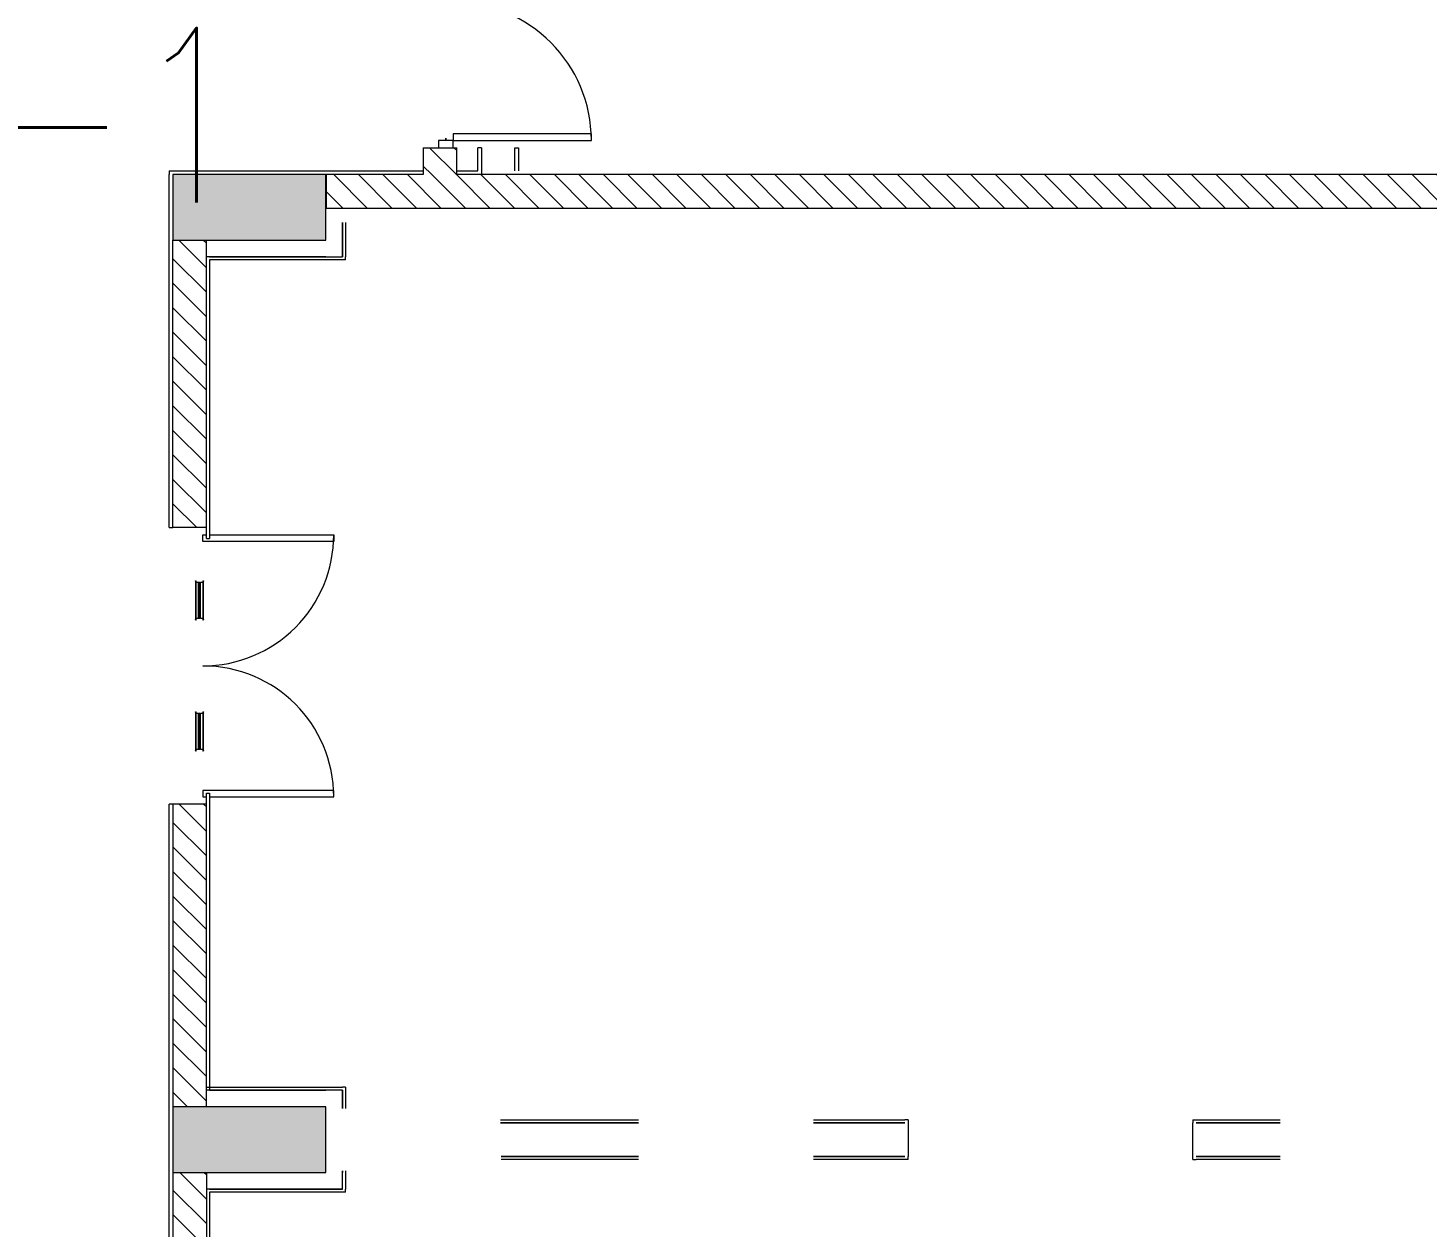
# Model space of a CAD drawing. Header units: millimetres. Extents: x -106145 to 154907, y -84585 to 152038.
# Drawn here: x 105933 to 115546, y 114575 to 122813 of the extents above; entities that cross this region are included whole.
import ezdxf

# ---------------------------------------------------------------- set-up
doc = ezdxf.new("R2010")
doc.units = ezdxf.units.MM
for name, color, linetype, lineweight in [('A-ANNO-DIMS', 211, 'Continuous', 9), ('A-ANNO-DIMS-300', 211, 'Continuous', 9), ('A-DOOR', 31, 'Continuous', 5), ('A-DOOR-FRAM', 31, 'Continuous', 9), ('A-WALL', 113, 'Continuous', 5), ('A-WALL-PATT', 111, 'Continuous', 5), ('S-COLS', 52, 'Continuous', 5)]:
    doc.layers.add(name, color=color, linetype=linetype, lineweight=lineweight)
doc.styles.add('RomanS', font='romans__.ttf', dxfattribs={"width": 0.8, "height": 1200})
doc.dimstyles.new('Diagonal_-_4_mm_RomanS_1', dxfattribs={"dimscale": 304.8, "dimtxt": 1219.023462, "dimasz": 1.476378, "dimexe": 0.984252, "dimexo": 0.0625, "dimgap": 0.19685, "dimtad": 1, "dimdec": 0, "dimzin": 0, "dimdsep": 46, "dimtxsty": 'RomanS', "dimblk1": 'OBLIQUE', "dimblk2": 'OBLIQUE', "dimsah": 1, "dimcen": 0.09, "dimdle": 2.362205, "dimazin": 0, "dimtfac": 1, "dimtdec": 4, "dimtix": 1, "dimtmove": 1, "dimatfit": 3, "dimfxl": 2.362205, "dimfxlon": 1, "dimtvp": 1, "dimtolj": 1, "dimtzin": 0, "dimarcsym": 2})
pattern_1 = [(315, (0, 0), (84.190255, 84.190255), [])]

# ---------------------------------------------------------------- blocks, each defined once
blk = doc.blocks.new('M_Concrete-Rectangular-Column - 1050 x 450-2804439-Site Plan')
at = {"layer": 'S-COLS'}
blk.add_hatch(color=256, dxfattribs=at).paths.add_polyline_path([(525, -225), (525, 225), (-525, 225), (-525, -225)], flags=0)
at = {"layer": 'S-COLS', "color": 41}
for p, q in [((525, 225), (-525, 225)), ((-525, 225), (-525, -225)), ((525, -225), (525, 225)), ((-525, -225), (525, -225))]:
    blk.add_line(p, q, dxfattribs=at)
blk = doc.blocks.new('M_Double Door-Small Slit Vision Panel_Type B_No kick plate - 1_8M_TYPE B-15118076-Site Plan')
at = {"layer": 'A-DOOR', "color": 41}
for p, q in [((-585, 4.9), (-585, 6.5)), ((-585, 4.9), (-315, 4.9)), ((-318.4, 9.9), (-581.6, 9.9)), ((-575, -10.1), (-575, 4.9)), ((-338.8, 9.9), (-561.2, 9.9)), ((-325, 4.9), (-325, -10.1)), ((-315, 6.5), (-315, 4.9)), ((315, 4.9), (315, 6.5)), ((315, 4.9), (585, 4.9)), ((581.6, 9.9), (318.4, 9.9)), ((325, -10.1), (325, 4.9)), ((561.2, 9.9), (338.8, 9.9)), ((575, 4.9), (575, -10.1)), ((585, 6.5), (585, 4.9)), ((-585, -41.7), (-585, -40.1)), ((-315, -40.1), (-585, -40.1)), ((-581.6, -45.1), (-318.4, -45.1)), ((-575, -10.1), (-325, -10.1)), ((-575, -20.1), (-575, -10.1)), ((-325, -10.1), (-575, -10.1)), ((-325, -20.1), (-575, -20.1)), ((-575, -25.1), (-325, -25.1)), ((-575, -40.1), (-575, -25.1)), ((-561.2, -45.1), (-338.8, -45.1)), ((-325, -10.1), (-325, -20.1)), ((-325, -25.1), (-325, -40.1)), ((-315, -40.1), (-315, -41.7)), ((315, -41.7), (315, -40.1)), ((585, -40.1), (315, -40.1)), ((318.4, -45.1), (581.6, -45.1)), ((575, -10.1), (325, -10.1)), ((325, -10.1), (575, -10.1)), ((325, -20.1), (325, -10.1)), ((575, -20.1), (325, -20.1)), ((325, -40.1), (325, -25.1)), ((325, -25.1), (575, -25.1)), ((338.8, -45.1), (561.2, -45.1)), ((575, -10.1), (575, -20.1)), ((575, -25.1), (575, -40.1)), ((585, -40.1), (585, -41.7))]:
    blk.add_line(p, q, dxfattribs=at)
at = {"layer": 'A-DOOR', "color": 121, "lineweight": 9}
for p, q in [((-855, -40.1), (-900, -40.1)), ((-900, -40.1), (-900, -65.1)), ((-900, -86.1), (-900, -940.1)), ((-855, -940.1), (-855, -40.1)), ((855, -40.1), (900, -40.1)), ((855, -940.1), (855, -40.1)), ((900, -40.1), (900, -65.4)), ((900, -86.1), (900, -940.1)), ((-900, -940.1), (-855, -940.1)), ((900, -940.1), (855, -940.1))]:
    blk.add_line(p, q, dxfattribs=at)
at = {"layer": 'A-DOOR', "color": 41}
for centre, start, end in [((-900, -40.1), 270, 360), ((900, -40.1), 180, 270)]:
    blk.add_arc(centre, 900, start, end, dxfattribs=at)
for points, knots in [([(-585, 6.5), (-585, 6.8), (-584.9, 7.3), (-584.8, 7.8), (-584.6, 8.2), (-584.4, 8.5), (-584.2, 8.8), (-584, 9), (-583.7, 9.2), (-583.5, 9.3), (-583.2, 9.5), (-582.9, 9.7), (-582.4, 9.9), (-581.9, 9.9), (-581.6, 9.9)], [-1, -1, -1, -1, -0.833333, -0.75, -0.666667, -0.583333, -0.541667, -0.5, -0.416667, -0.375, -0.333333, -0.25, -0.166667, 0, 0, 0, 0]), ([(-318.4, 9.9), (-318.1, 9.9), (-317.6, 9.9), (-317.1, 9.7), (-316.8, 9.5), (-316.5, 9.3), (-316.3, 9.2), (-316, 9), (-315.8, 8.8), (-315.6, 8.5), (-315.4, 8.2), (-315.2, 7.8), (-315.1, 7.3), (-315, 6.8), (-315, 6.5)], [0, 0, 0, 0, 0.166667, 0.25, 0.333333, 0.375, 0.416667, 0.5, 0.541667, 0.583333, 0.666667, 0.75, 0.833333, 1, 1, 1, 1]), ([(315, 6.5), (315, 6.8), (315.1, 7.3), (315.2, 7.8), (315.4, 8.2), (315.6, 8.5), (315.8, 8.8), (316, 9), (316.3, 9.2), (316.6, 9.4), (316.9, 9.6), (317.2, 9.7), (317.6, 9.9), (318.1, 9.9), (318.4, 9.9)], [0, 0, 0, 0, 0.166667, 0.25, 0.333333, 0.416667, 0.458333, 0.5, 0.583333, 0.666667, 0.708333, 0.75, 0.833333, 1, 1, 1, 1]), ([(581.6, 9.9), (581.9, 9.9), (582.4, 9.9), (582.9, 9.7), (583.2, 9.5), (583.5, 9.3), (583.7, 9.2), (584, 9), (584.2, 8.8), (584.4, 8.5), (584.6, 8.2), (584.8, 7.8), (584.9, 7.3), (585, 6.8), (585, 6.5)], [-1, -1, -1, -1, -0.833333, -0.75, -0.666667, -0.625, -0.583333, -0.5, -0.458333, -0.416667, -0.333333, -0.25, -0.166667, 0, 0, 0, 0]), ([(-581.6, -45.1), (-581.9, -45.1), (-582.4, -45), (-582.9, -44.8), (-583.2, -44.7), (-583.5, -44.5), (-583.7, -44.3), (-584, -44.2), (-584.2, -43.9), (-584.4, -43.7), (-584.6, -43.4), (-584.8, -43), (-584.9, -42.4), (-585, -42), (-585, -41.7)], [-1, -1, -1, -1, -0.833333, -0.75, -0.666667, -0.625, -0.583333, -0.5, -0.458333, -0.416667, -0.333333, -0.25, -0.166667, 0, 0, 0, 0]), ([(-315, -41.7), (-315, -42), (-315.1, -42.4), (-315.2, -43), (-315.4, -43.4), (-315.6, -43.7), (-315.8, -43.9), (-316, -44.2), (-316.3, -44.4), (-316.6, -44.6), (-316.9, -44.7), (-317.2, -44.9), (-317.6, -45), (-318.1, -45.1), (-318.4, -45.1)], [0, 0, 0, 0, 0.166667, 0.25, 0.333333, 0.416667, 0.458333, 0.5, 0.583333, 0.666667, 0.708333, 0.75, 0.833333, 1, 1, 1, 1]), ([(318.4, -45.1), (318.1, -45.1), (317.6, -45), (317.1, -44.8), (316.8, -44.7), (316.5, -44.5), (316.3, -44.3), (316, -44.2), (315.8, -43.9), (315.6, -43.7), (315.4, -43.4), (315.2, -43), (315.1, -42.4), (315, -42), (315, -41.7)], [0, 0, 0, 0, 0.166667, 0.25, 0.333333, 0.375, 0.416667, 0.5, 0.541667, 0.583333, 0.666667, 0.75, 0.833333, 1, 1, 1, 1]), ([(585, -41.7), (585, -42), (584.9, -42.4), (584.8, -43), (584.6, -43.4), (584.4, -43.7), (584.2, -43.9), (584, -44.2), (583.7, -44.3), (583.5, -44.5), (583.2, -44.7), (582.9, -44.8), (582.4, -45), (581.9, -45.1), (581.6, -45.1)], [-1, -1, -1, -1, -0.833333, -0.75, -0.666667, -0.583333, -0.541667, -0.5, -0.416667, -0.375, -0.333333, -0.25, -0.166667, 0, 0, 0, 0])]:
    blk.add_open_spline(points, degree=3, knots=knots, dxfattribs=at)
for points in [[(-581.6, 9.9), (-581.9, 9.9), (-582.2, 9.9), (-582.5, 9.8)], [(-560.9, 9.9), (-561, 9.9), (-561.1, 9.9), (-561.2, 9.9)], [(-561.2, 9.9), (-561.1, 9.9), (-561, 9.9), (-560.9, 9.9)], [(-339.1, 9.9), (-339, 9.9), (-338.9, 9.9), (-338.8, 9.9)], [(-339.1, 9.9), (-339, 9.9), (-338.9, 9.9), (-338.8, 9.9)], [(-318.4, 9.9), (-318.1, 9.9), (-317.8, 9.9), (-317.5, 9.8)], [(317.5, 9.8), (317.8, 9.9), (318.1, 9.9), (318.4, 9.9)], [(338.8, 9.9), (338.9, 9.9), (339, 9.9), (339.1, 9.9)], [(338.8, 9.9), (338.9, 9.9), (339, 9.9), (339.1, 9.9)], [(561.2, 9.9), (561.1, 9.9), (561, 9.9), (560.9, 9.9)], [(560.9, 9.9), (561, 9.9), (561.1, 9.9), (561.2, 9.9)], [(582.5, 9.8), (582.2, 9.9), (581.9, 9.9), (581.6, 9.9)], [(-582.5, -45), (-582.2, -45), (-581.9, -45.1), (-581.6, -45.1)], [(-561.2, -45.1), (-561.1, -45.1), (-561, -45.1), (-560.9, -45)], [(-560.9, -45), (-561, -45.1), (-561.1, -45.1), (-561.2, -45.1)], [(-338.8, -45.1), (-338.9, -45.1), (-339, -45.1), (-339.1, -45)], [(-338.8, -45.1), (-338.9, -45.1), (-339, -45.1), (-339.1, -45)], [(-317.5, -45), (-317.8, -45), (-318.1, -45.1), (-318.4, -45.1)], [(318.4, -45.1), (318.1, -45.1), (317.8, -45), (317.5, -45)], [(339.1, -45), (339, -45.1), (338.9, -45.1), (338.8, -45.1)], [(339.1, -45), (339, -45.1), (338.9, -45.1), (338.8, -45.1)], [(560.9, -45), (561, -45.1), (561.1, -45.1), (561.2, -45.1)], [(561.2, -45.1), (561.1, -45.1), (561, -45.1), (560.9, -45)], [(581.6, -45.1), (581.9, -45.1), (582.2, -45), (582.5, -45)]]:
    blk.add_open_spline(points, degree=3, dxfattribs=at)
blk = doc.blocks.new('M_Door-Passage-Double-Flush - BFWD1 2_0-V23-Site Plan')
at = {"layer": 'A-DOOR', "color": 121, "lineweight": 9}
for p, q in [((-950, 776.4), (-950, 1046.4)), ((-950, 1046.4), (-905, 1046.4)), ((-905, 1046.4), (-905, 776.4)), ((950, 1046.4), (905, 1046.4)), ((905, 1046.4), (905, 96.4)), ((950, 96.4), (950, 1046.4)), ((-950, 96.4), (-950, 731.4)), ((-905, 731.4), (-905, 96.4)), ((-905, 96.4), (-950, 96.4)), ((905, 96.4), (950, 96.4))]:
    blk.add_line(p, q, dxfattribs=at)
at = {"layer": 'A-DOOR', "color": 41}
for centre, start, end in [((-950, 96.4), 0, 90), ((950, 96.4), 90, 180)]:
    blk.add_arc(centre, 950, start, end, dxfattribs=at)
at = {"layer": 'A-DOOR-FRAM', "color": 121}
for p, q in [((-950, 96.4), (-1000, 96.4)), ((-1000, 96.4), (-1000, -3.6)), ((-950, 46.6), (-950, 96.4)), ((950, 96.4), (950, 46.6)), ((1000, 96.4), (950, 96.4)), ((1000, -3.6), (1000, 96.4)), ((-934.1, 46.6), (-950, 46.6)), ((-950, -3.6), (-950, 45.6)), ((-950, 45.6), (-934.1, 45.6)), ((-934.1, 45.6), (-934.1, 46.6)), ((950, 46.6), (934.1, 46.6)), ((934.1, 46.6), (934.1, 45.6)), ((934.1, 45.6), (950, 45.6)), ((950, 45.6), (950, -3.6)), ((-1000, -3.6), (-950, -3.6)), ((950, -3.6), (1000, -3.6))]:
    blk.add_line(p, q, dxfattribs=at)
blk = doc.blocks.new('MM-HOSPITAL BLOCK-C_2022_05_03_CENTRAL_rvt-1-Site Plan')
at = {"layer": 'A-WALL-PATT'}
h = blk.add_hatch(dxfattribs=at)
h.set_pattern_fill('FP_10', color=90, style=0, pattern_type=2)
h.set_pattern_definition(pattern_1)
h.paths.add_polyline_path([(108648.7, 121805.1), (108878.7, 121805.1), (108878.7, 121990.1), (108648.7, 121990.1), (108648.7, 121883.4)], flags=0)
h.paths.add_polyline_path([(108878.7, 123990.1), (108878.7, 125010.1), (108648.7, 125010.1), (108648.7, 123990.1), (108853.7, 123990.1)], flags=0)
h = blk.add_hatch(dxfattribs=at)
h.set_pattern_fill('FP_10', color=90, style=0, pattern_type=2)
h.set_pattern_definition(pattern_1)
h.paths.add_polyline_path([(118479.3, 121575.1), (120338.7, 121575.1), (120338.7, 121805.1), (107981.7, 121805.1), (107981.7, 121575.1), (116378.9, 121575.1)], flags=0)
h = blk.add_hatch(dxfattribs=at)
h.set_pattern_fill('FP_10', color=90, style=0, pattern_type=2)
h.set_pattern_definition(pattern_1)
h.paths.add_polyline_path([(106928.7, 115400.1), (107158.7, 115403.1), (107158.7, 117480.1), (106928.7, 117480.1), (106928.7, 117005.8)], flags=0)
h.paths.add_polyline_path([(107158.7, 119380.1), (107158.7, 121355.1), (106928.7, 121355.1), (106928.7, 119380.1)], flags=0)
h = blk.add_hatch(dxfattribs=at)
h.set_pattern_fill('FP_10', color=90, style=0, pattern_type=2)
h.set_pattern_definition(pattern_1)
h.paths.add_polyline_path([(107158.7, 108900.1), (107158.7, 114950.1), (106928.7, 114950.1), (106928.7, 108900.1)], flags=0)
at = {"layer": 'A-WALL', "color": 61, "lineweight": 18}
for p, q in [((108648.7, 121990.1), (108648.7, 121805.1)), ((108648.7, 121990.1), (108753.7, 121990.1)), ((108853.7, 121990.1), (108878.7, 121990.1)), ((108878.7, 121805.1), (108878.7, 121990.1)), ((108648.7, 121805.1), (107981.7, 121805.1)), ((115928.7, 121805.1), (108878.7, 121805.1)), ((106928.7, 119380.1), (106928.7, 121355.1)), ((107158.7, 119380.1), (106928.7, 119380.1)), ((106928.7, 117480.1), (106928.7, 115400.1)), ((107158.7, 117480.1), (106928.7, 117480.1)), ((106928.7, 114950.1), (106928.7, 108900.1))]:
    blk.add_line(p, q, dxfattribs=at)
at = {"layer": 'A-WALL', "color": 41}
for p, q in [((109023.7, 121830.1), (109023.7, 121990.1)), ((109048.7, 121990.1), (109023.7, 121990.1)), ((109048.7, 121990.1), (109048.7, 121805.1)), ((109278.7, 121830.1), (109278.7, 121990.1)), ((109278.7, 121990.1), (109303.7, 121990.1)), ((109303.7, 121990.1), (109303.7, 121830.1)), ((106903.7, 121830.1), (108648.7, 121830.1)), ((106903.7, 121830.1), (106903.7, 121805.1)), ((106903.7, 119380.1), (106903.7, 121805.1)), ((107981.7, 121805.1), (107981.7, 121575.1)), ((108878.7, 121830.1), (109023.7, 121830.1)), ((107981.7, 121575.1), (120338.7, 121575.1)), ((108093.7, 121475.2), (108093.7, 121240.1)), ((108093.7, 121240.1), (108093.7, 121475.2)), ((108114.7, 121475.2), (108114.7, 121240.1)), ((107158.7, 119380.1), (107158.7, 121355.1)), ((107179.7, 121240.1), (107158.7, 121240.1)), ((107978.7, 121240.1), (107161.7, 121240.1)), ((107179.7, 121240.1), (108093.7, 121240.1)), ((107978.7, 121240.1), (108093.7, 121240.1)), ((108114.7, 121219.1), (108114.7, 121240.1)), ((107179.7, 121219.1), (107179.7, 119305.1)), ((108114.7, 121219.1), (107179.7, 121219.1)), ((106903.7, 119380.1), (106928.7, 119380.1)), ((107158.7, 119305.1), (107158.7, 119380.1)), ((107158.7, 119305.1), (107179.7, 119305.1)), ((106903.7, 107015.1), (106903.7, 117480.1)), ((106928.7, 117480.1), (106903.7, 117480.1)), ((107158.7, 117480.1), (107158.7, 117555.1)), ((107158.7, 117555.1), (107179.7, 117555.1)), ((107158.7, 115403.1), (107158.7, 117480.1)), ((107179.7, 117555.1), (107179.7, 115515.1)), ((107158.7, 115536.1), (108093.7, 115536.1)), ((108093.7, 115515.1), (107158.7, 115515.1)), ((107179.7, 115515.1), (107978.7, 115515.1)), ((108093.7, 115515.1), (107978.7, 115515.1)), ((108114.7, 115536.1), (108093.7, 115536.1)), ((108093.7, 115515.1), (108093.7, 115389.9)), ((108093.7, 115389.9), (108093.7, 115515.1)), ((108114.7, 115536.1), (108114.7, 115389.9)), ((107158.7, 115400.1), (107158.7, 115403.1)), ((109179.7, 115311.1), (110127.7, 115311.1)), ((109179.7, 115290.1), (110127.7, 115290.1)), ((110127.7, 115290.1), (109179.7, 115290.1)), ((111329.7, 115311.1), (111958.7, 115311.1)), ((111329.7, 115290.1), (111958.7, 115290.1)), ((111958.7, 115290.1), (111329.7, 115290.1)), ((111979.7, 115311.1), (111958.7, 115311.1)), ((111979.7, 115311.1), (111979.7, 115060.1)), ((113937.7, 115311.1), (114537.7, 115311.1)), ((113937.7, 115311.1), (113937.7, 115290.1)), ((113937.7, 115039.1), (113937.7, 115290.1)), ((113958.7, 115290.1), (114537.7, 115290.1)), ((114537.7, 115290.1), (113958.7, 115290.1)), ((110127.7, 115060.1), (109184.7, 115060.1)), ((109184.7, 115060.1), (110127.7, 115060.1)), ((110127.7, 115039.1), (109184.7, 115039.1)), ((111958.7, 115060.1), (111329.7, 115060.1)), ((111329.7, 115060.1), (111958.7, 115060.1)), ((111979.7, 115039.1), (111329.7, 115039.1)), ((111979.7, 115039.1), (111979.7, 115060.1)), ((113937.7, 115039.1), (113958.7, 115039.1)), ((114537.7, 115060.1), (113958.7, 115060.1)), ((113958.7, 115060.1), (114537.7, 115060.1)), ((114537.7, 115039.1), (113958.7, 115039.1)), ((107158.7, 114950.1), (107158.7, 111468.1)), ((108093.7, 114960.2), (108093.7, 114950.1)), ((108093.7, 114835.1), (108093.7, 114960.2)), ((108093.7, 114835.1), (108093.7, 114950.1)), ((108114.7, 114960.2), (108114.7, 114835.1)), ((107179.7, 114835.1), (107158.7, 114835.1)), ((108093.7, 114835.1), (107161.7, 114835.1)), ((107179.7, 114835.1), (108093.7, 114835.1)), ((107179.7, 114814.1), (107179.7, 111465.1)), ((108114.7, 114814.1), (107179.7, 114814.1)), ((108114.7, 114814.1), (108114.7, 114835.1))]:
    blk.add_line(p, q, dxfattribs=at)
at = {"color": 253, "lineweight": 5}
for name, p, rotation in [('M_Door-Passage-Double-Flush - BFWD1 2_0-V23-Site Plan', (108757.4, 122990.1), 270), ('M_Double Door-Small Slit Vision Panel_Type B_No kick plate - 1_8M_TYPE B-15118076-Site Plan', (107093.7, 118430.1), 89.99999999999984)]:
    blk.add_blockref(name, p, dxfattribs=dict(at, rotation=rotation))
for p in [(107453.7, 121580.1), (107453.7, 115175.1)]:
    blk.add_blockref('M_Concrete-Rectangular-Column - 1050 x 450-2804439-Site Plan', p, dxfattribs=at)
blk = doc.blocks.new('DIMBLOCK12-Site Plan')
at = {"layer": 'A-ANNO-DIMS-300', "transparency": 16777216}
for p, q in [((83438.7, 127001.2), (83438.7, 125981.2)), ((83438.7, 126281.2), (83438.7, 127001.2)), ((89388.7, 127001.2), (89388.7, 125981.2)), ((89388.7, 126281.2), (89388.7, 127001.2)), ((82718.7, 126281.2), (90108.7, 126281.2))]:
    blk.add_line(p, q, dxfattribs=at)
at = {"layer": 'A-ANNO-DIMS-300', "lineweight": 35, "transparency": 16777216}
for p, q in [((83438.7, 126281.2), (83663.7, 126506.2)), ((89388.7, 126281.2), (89613.7, 126506.2)), ((83438.7, 126281.2), (83213.7, 126056.2)), ((89388.7, 126281.2), (89163.7, 126056.2))]:
    blk.add_line(p, q, dxfattribs=at)
at = {"layer": 'A-ANNO-DIMS-300', "transparency": 16777216}
blk.add_ellipse((98953.1, 126281.2), major_axis=(12539.3, 0), ratio=0.248375, start_param=3.141593, end_param=4.712389, dxfattribs=at)
at = {"layer": 'A-ANNO-DIMS-300', "color": 0, "transparency": 16777216, "char_height": 1200, "attachment_point": 1, "line_spacing_factor": 0.983083, "style": 'RomanS'}
for s, insert, width in [('5950', (98953.1, 124779.7), 4341.296), ('FROM FACE OF COL. T-1', (91127.7, 122813.5), 23122.122)]:
    blk.add_mtext(s, dxfattribs=dict(at, insert=insert, width=width))
blk = doc.blocks.new('_Oblique')
at = {"color": 0, "linetype": 'ByBlock', "lineweight": -2}
blk.add_line((-0.5, -0.5), (0.5, 0.5), dxfattribs=at)

msp = doc.modelspace()

# ---------------------------------------------------------------- block references
at = {"lineweight": 5}
msp.add_blockref('MM-HOSPITAL BLOCK-C_2022_05_03_CENTRAL_rvt-1-Site Plan', (0, 0), dxfattribs=at)

# ---------------------------------------------------------------- dimensions: what is measured, and where the dimension line sits
at = {"layer": 'A-ANNO-DIMS'}
dim = msp.add_linear_dim(base=(89388.75, 126281.22), p1=(83438.75, 127001.22), p2=(89388.75, 127001.22), text='<>\\XFROM FACE OF COL. T-1', dimstyle='Diagonal_-_4_mm_RomanS_1', override={"dimpost": '<>', "dimfxl": 5950}, dxfattribs=at)
dim.commit()
dim.dimension.update_dxf_attribs({"geometry": 'DIMBLOCK12-Site Plan', "text_midpoint": (98953.07, 123179.66), "dimtype": 160})

doc.saveas('drawing.dxf')
